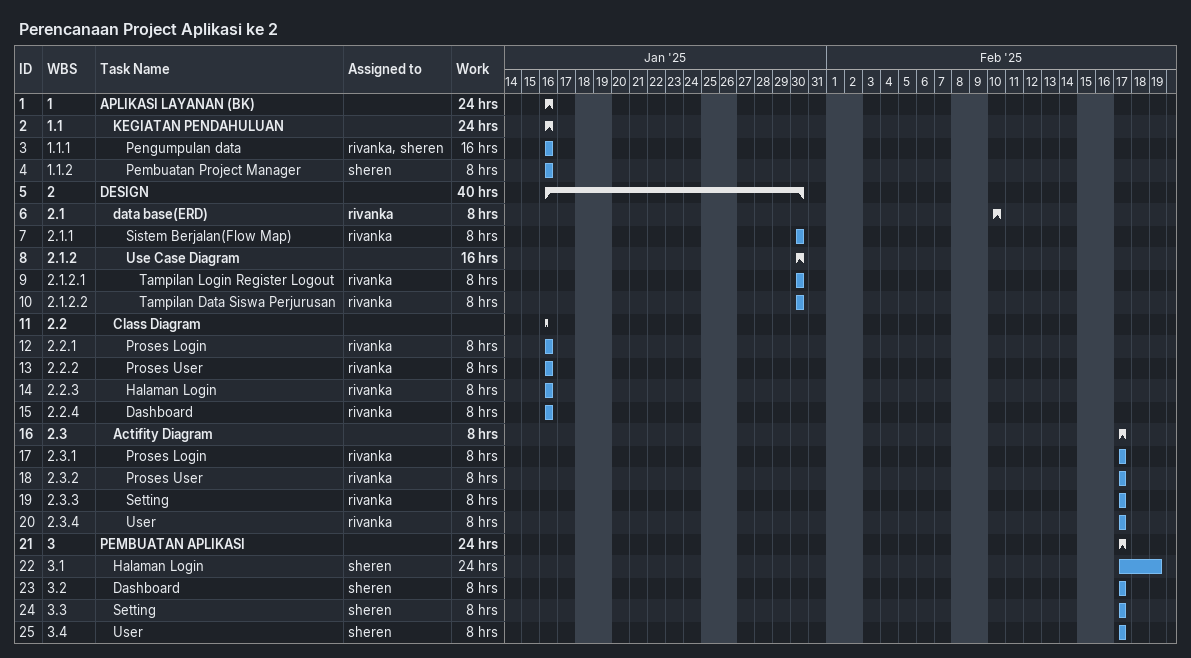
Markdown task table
Perencanaan Project Aplikasi ke 2

| ID | WBS | Task | Start | Finish | Resources | Work (h) |
|---|---|---|---|---|---|---|
| 1 | 1 | **APLIKASI LAYANAN (BK)** | 2025-01-16 | 2025-01-16 |  | 24 |
| 2 | 1.1 | **KEGIATAN PENDAHULUAN** | 2025-01-16 | 2025-01-16 |  | 24 |
| 3 | 1.1.1 | Pengumpulan data | 2025-01-16 | 2025-01-16 | rivanka, sheren | 16 |
| 4 | 1.1.2 | Pembuatan Project Manager | 2025-01-16 | 2025-01-16 | sheren | 8 |
| 5 | 2 | **DESIGN** | 2025-01-16 | 2025-01-30 |  | 40 |
| 6 | 2.1 | **data base(ERD)** | 2025-02-10 | 2025-02-10 | rivanka | 8 |
| 7 | 2.1.1 | Sistem Berjalan(Flow Map) | 2025-01-30 | 2025-01-30 | rivanka | 8 |
| 8 | 2.1.2 | **Use Case Diagram** | 2025-01-30 | 2025-01-30 |  | 16 |
| 9 | 2.1.2.1 | Tampilan Login Register Logout | 2025-01-30 | 2025-01-30 | rivanka | 8 |
| 10 | 2.1.2.2 | Tampilan Data Siswa Perjurusan | 2025-01-30 | 2025-01-30 | rivanka | 8 |
| 11 | 2.2 | **Class Diagram** | 2025-01-16 | 2025-01-16 |  |  |
| 12 | 2.2.1 | Proses Login | 2025-01-16 | 2025-01-16 | rivanka | 8 |
| 13 | 2.2.2 | Proses User | 2025-01-16 | 2025-01-16 | rivanka | 8 |
| 14 | 2.2.3 | Halaman Login | 2025-01-16 | 2025-01-16 | rivanka | 8 |
| 15 | 2.2.4 | Dashboard | 2025-01-16 | 2025-01-16 | rivanka | 8 |
| 16 | 2.3 | **Actifity Diagram** | 2025-02-17 | 2025-02-17 |  | 8 |
| 17 | 2.3.1 | Proses Login | 2025-02-17 | 2025-02-17 | rivanka | 8 |
| 18 | 2.3.2 | Proses User | 2025-02-17 | 2025-02-17 | rivanka | 8 |
| 19 | 2.3.3 | Setting | 2025-02-17 | 2025-02-17 | rivanka | 8 |
| 20 | 2.3.4 | User | 2025-02-17 | 2025-02-17 | rivanka | 8 |
| 21 | 3 | **PEMBUATAN APLIKASI** | 2025-02-17 | 2025-02-17 |  | 24 |
| 22 | 3.1 | Halaman Login | 2025-02-17 | 2025-02-19 | sheren | 24 |
| 23 | 3.2 | Dashboard | 2025-02-17 | 2025-02-17 | sheren | 8 |
| 24 | 3.3 | Setting | 2025-02-17 | 2025-02-17 | sheren | 8 |
| 25 | 3.4 | User | 2025-02-17 | 2025-02-17 | sheren | 8 |
